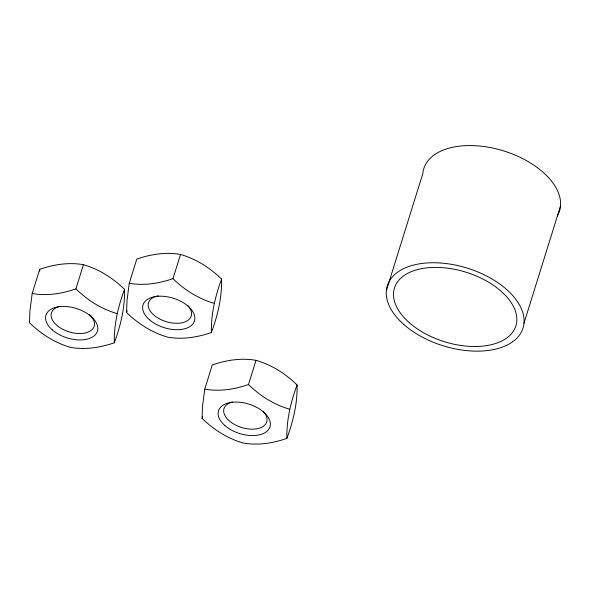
<?xml version="1.0" encoding="UTF-8"?>
<svg xmlns="http://www.w3.org/2000/svg" width="590" height="590" viewBox="0 0 590 590"><rect width="100%" height="100%" fill="white"/><g stroke="black" fill="none" stroke-linecap="round" stroke-linejoin="round"><path stroke-width="0.89" d="M32.177 293.51L29.898 311.195L29.522 322.76C41.093 334.029 54.995 342.915 70.594 347.385C85.314 349.995 100.322 347.591 114.32 342.775C120.633 325.658 124.969 307.67 124.52 289.329C112.948 278.06 99.046 269.173 83.448 264.696C68.728 262.085 53.72 264.49 39.714 269.313L32.177 293.51C46.898 296.121 61.906 293.724 75.904 288.901L83.448 264.696M124.52 289.329C118.207 306.446 113.87 324.434 114.32 342.775M129.247 283.274L126.968 300.959L126.592 312.516C138.163 323.785 152.065 332.671 167.663 337.148C182.384 339.759 197.392 337.355 211.39 332.531C217.703 315.414 222.039 297.426 221.582 279.085C210.018 267.816 196.116 258.929 180.511 254.46C165.797 251.849 150.789 254.246 136.784 259.069L129.247 283.274C143.967 285.885 158.976 283.48 172.973 278.657L180.511 254.46M221.582 279.085C215.276 296.202 210.94 314.19 211.39 332.531M204.745 389.142L202.466 406.827L202.09 418.391C213.661 429.66 227.563 438.547 243.161 443.016C257.874 445.627 272.89 443.23 286.888 438.407C293.201 421.29 297.53 403.302 297.08 384.96C285.516 373.691 271.614 364.804 256.008 360.328C241.295 357.717 226.287 360.121 212.282 364.945L204.745 389.142C219.458 391.753 234.473 389.356 248.471 384.533L256.008 360.328M297.08 384.96C290.774 402.078 286.438 420.065 286.888 438.407M126.592 312.516L127.13 310.79M202.09 418.391L202.628 416.658M386.339 290.7L422.838 173.526A71.08 40.666 17.3 0 1 504.354 151.129A71.08 40.666 17.3 0 1 557.189 216.11M524.001 323.195L560.5 206.021M214.045 303.29C198.446 298.82 184.545 289.933 172.973 278.657M116.975 313.533C101.377 309.057 87.475 300.17 75.904 288.901M289.543 409.165C273.944 404.688 260.043 395.801 248.471 384.533M39.714 269.313L39.729 271.135M263.273 411.429A22.39 12.81 17.3 0 1 257.882 428.583A22.39 12.81 17.3 0 1 227.806 419.461A22.39 12.81 17.3 0 1 232.32 402.041M89.569 314.64A22.39 12.81 17.3 0 1 86.332 332.694A22.39 12.81 17.3 0 1 55.622 324.212A22.39 12.81 17.3 0 1 59.752 306.409M187.775 305.554A22.39 12.81 17.3 0 1 181.86 322.819A22.39 12.81 17.3 0 1 151.593 312.803A22.39 12.81 17.3 0 1 158.393 295.833M403.862 324.53A71.08 40.666 17.3 0 0 520.69 333.284A71.08 40.666 17.3 0 0 440.959 263.029A71.08 40.666 17.3 0 0 403.862 324.53M409.261 322.678A63.595 36.388 17.3 0 0 513.794 330.511A63.595 36.388 17.3 0 0 442.456 267.654A63.595 36.388 17.3 0 0 409.261 322.678M224.797 425.486A26.941 15.414 17.3 0 0 269.084 428.797A26.941 15.414 17.3 0 0 238.862 402.166A26.941 15.414 17.3 0 0 224.797 425.486M52.23 329.847A26.941 15.414 17.3 0 0 96.517 333.166A26.941 15.414 17.3 0 0 66.294 306.534A26.941 15.414 17.3 0 0 52.23 329.847M149.299 319.61A26.941 15.414 17.3 0 0 193.586 322.929A26.941 15.414 17.3 0 0 163.364 296.298A26.941 15.414 17.3 0 0 149.299 319.61"/></g></svg>
